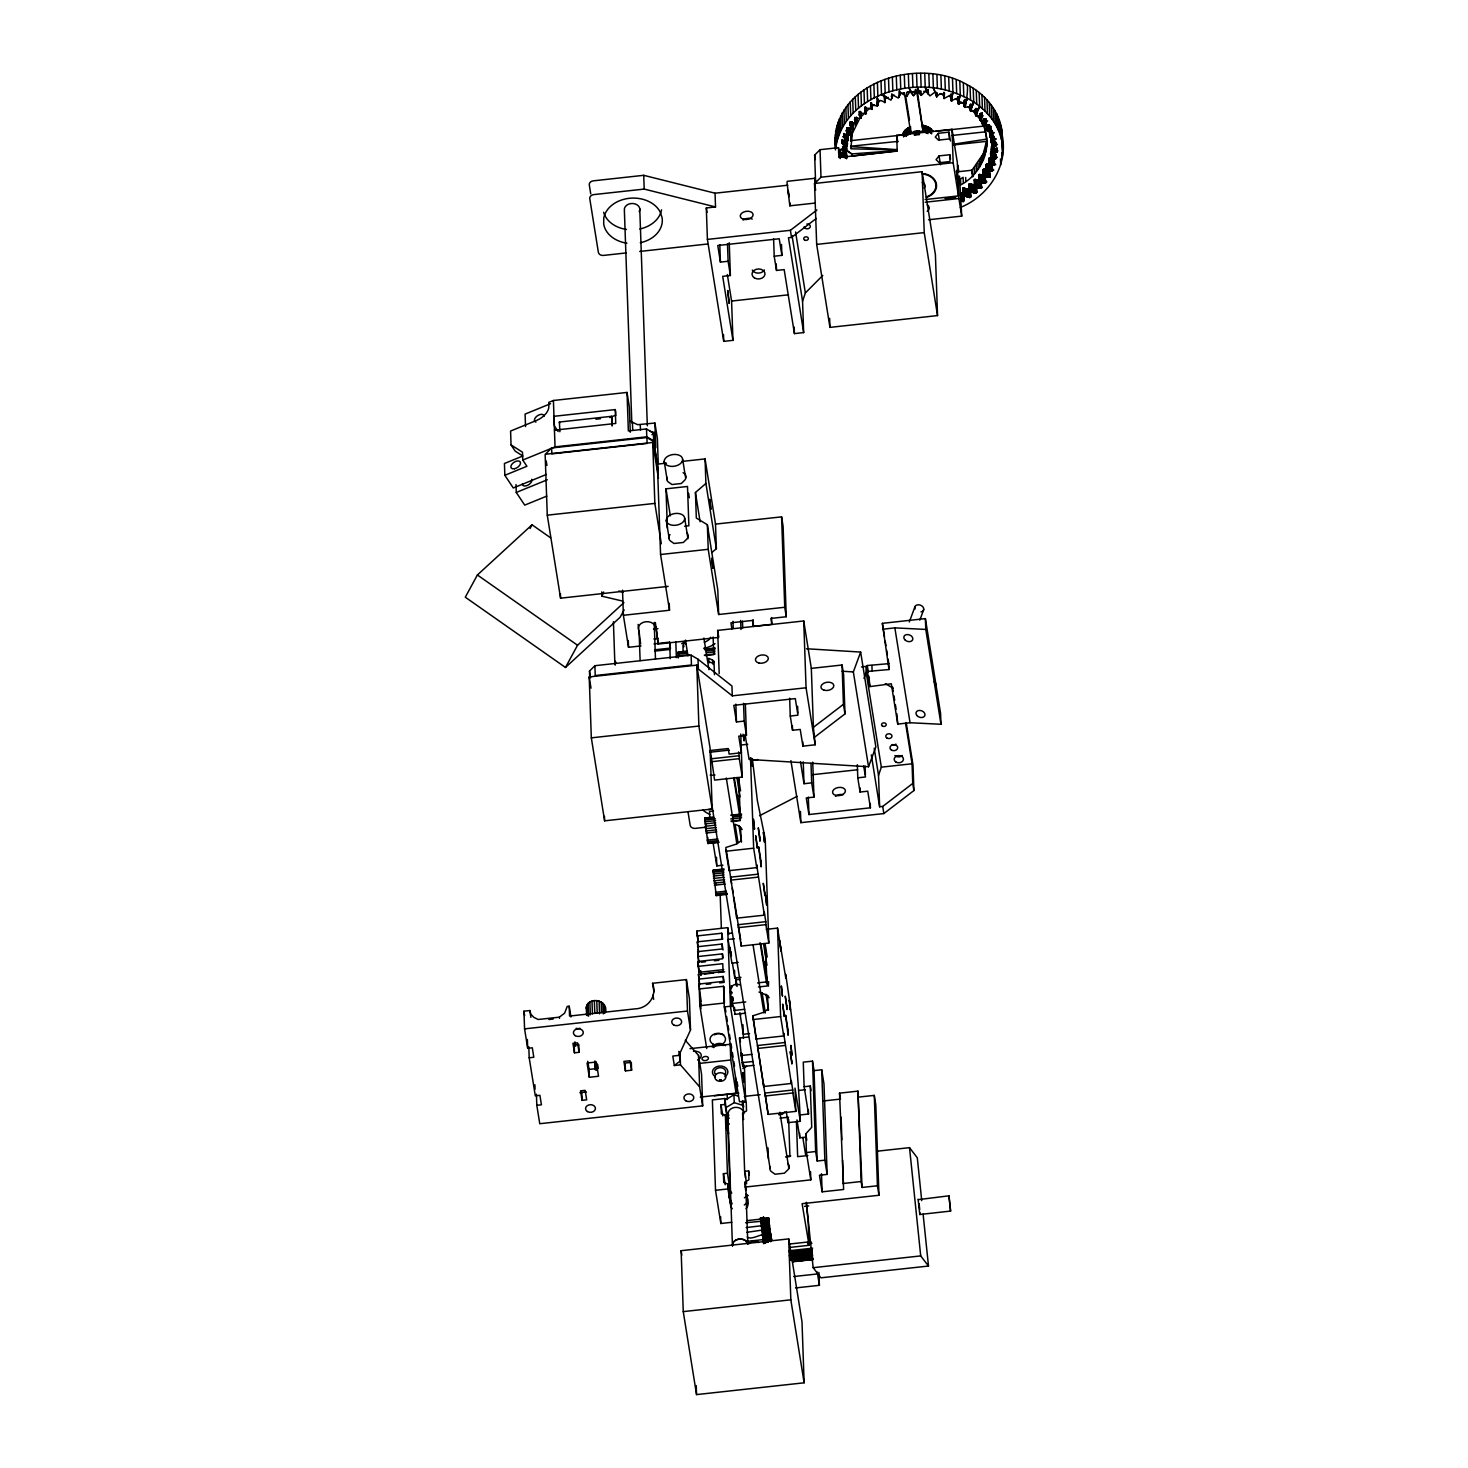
<?xml version="1.0" encoding="UTF-8"?>
<svg xmlns="http://www.w3.org/2000/svg" width="1468" height="1468" viewBox="0 0 1468 1468"><rect width="100%" height="100%" fill="white"/><g stroke="black" fill="none" stroke-linecap="round" stroke-linejoin="round"><path stroke-width="1.5" d="M770.59 1233.23L766.076 1233.707L764.278 1217.633M768.296 1239.983L767.984 1236.845M987.138 125.129L987.432 131.184L994.258 132.671L989.744 136.873L996.313 138.928L991.267 142.745L997.396 144.396L991.928 148.011L997.818 150.855L991.891 154.012L997.341 157.333L991.028 159.994L995.726 164.655L989.12 166.545L993.763 170.031L986.551 172.251L990.184 176.949L983.248 177.72L986.808 181.885L986.202 182.693L979.193 182.894L982.165 187.353L981.45 188.088L974.458 187.72L976.807 192.4L975.981 193.079L969.742 191.647L970.788 196.987L963.907 195.666L963.191 201.611L960.953 200.767L960.806 196.84M766.076 1233.707L767.397 1241.029L767.36 1239.359M845.972 157.792C833.402 155.48 851.44 153.718 845.898 146.011L846.449 157.92L846.21 150.048L844.852 149.718M586.264 1008.644C586.466 996.056 608.541 999.121 605.55 1011.966M747.818 1244.185C746.093 1236.551 732 1237.781 732.44 1245.873C731.963 1237.726 746.129 1236.533 747.818 1244.185L746.056 1193.888M766.773 1237.12L771.342 1237.524M984.496 124.578L987.615 120.89L980.496 120.559L980.184 114.522M765.195 1226.771L769.526 1226M980.422 119.532L983.01 115.66L975.981 115.752L977.064 109.825L970.807 111.348L971.981 105.99L965.045 107.403L965.467 102.173L958.035 103.586L958.457 98.741L957.411 98.117L951.246 100.76L951.044 94.87M766.112 1233.248L770.535 1232.992L765.984 1233.212M964.66 101.402L964.348 106.98L964.164 101.072C963.944 119.789 969.467 85.529 966.751 84.52C918.491 56.133 830.282 82.336 835.622 147.149M959.815 81.217L960.292 94.98L958.035 103.586L958.384 97.971M859.532 118.835L852.339 133.368L850.871 148.8L896.728 149.919M963.338 183.206L963.136 177.316L960.549 178.986L960.751 184.876C985.45 172.086 996.405 136.561 976.385 114.944M1002.02 141.625C1004.589 117.293 987.689 95.053 966.751 84.52M960.329 207.483C988.515 196.162 1008.516 166.067 1002.204 135.276M951.631 95.09L951.246 100.76L952.971 92.227L952.475 78.465M944.53 92.796L944.107 98.521L949.888 95.365L950.989 95.732L951.264 100.613L952.971 92.227C908.545 76.648 843.384 96.429 835.696 148.25L835.219 134.487M943.887 92.337C945.025 105.164 944.089 87.419 936.694 96.87L936.988 93.016M764.589 1221.046L768.865 1220.752M762.589 1217.853L765.709 1242.79L766.553 1241.304M678.308 657.976L678.234 651.994L678.987 655.297M718.714 842.283L707.87 843.476L704.824 817.951L705.282 819.621M707.87 843.476L707.796 837.476M727.211 894.342L716.219 895.627L713.191 870.12L713.925 873.423M731.339 954.916L731.358 955.613M731.706 992.038L731.706 992.735M732.936 1000.809L732.587 1000.35M734.807 1013.434C735.596 1009.489 721.962 980.385 740 984.826M972.036 170.215L972.697 176.637L972.036 170.215L956.219 171.94M918.106 1199.246L919.794 1214.513L950.658 1211.063L948.952 1195.814L918.381 1199.631M936.657 96.723L936.547 92.851L936.694 96.87L935.061 91.989L929.96 95.897L925.574 91.071L921.335 95.42L917.206 90.998L913.573 95.659L910.032 91.493L906.747 96.411L900.618 92.924L898.324 98.044L892.581 94.888L891.003 100.173L881.479 94.613L881.002 80.85M850.669 135.148L851 132.579L851.201 138.469M972.477 173.628L972.348 169.701L983.321 153.663L986.569 140.965L986.771 146.855M808.042 1243.745L808.226 1242.423M745.726 1241.543L763.433 1239.579L766.002 1237.744L766.535 1241.616M702.677 1105.863L699.63 1086.889L680.473 1064.869L674.326 1065.529L672.803 1056.061L678.95 1055.382L690.51 1029.986L689.409 998.552L686.382 979.578L652.563 983.285C657.352 996.166 648.104 1008.534 634.947 1008.883L569.547 1016.058L569.217 1006.222L567.235 1006.442L564.63 1013.159L559.326 1017.177L538.15 1019.489L533.765 1017.306L530.884 1014.223L529.801 1010.553L523.948 1011.195L524.571 1028.866L527.691 1048.299L532.297 1047.785L533.82 1057.272L529.196 1057.786L535.306 1095.825L539.912 1095.312L541.435 1104.798L536.811 1105.312L539.765 1123.717L702.677 1105.863L701.576 1074.411L698.529 1055.437L685.262 1040.206M958.182 102.778L957.998 96.76M765.36 1228.404L769.801 1227.945M899.517 96.191L899.627 91.346M747.285 1236.974C751.873 1241.524 767.489 1228.826 765.984 1238.001M958.109 103.2L960.292 94.98L952.971 92.227M964.788 105.623L967.229 98.264L960.292 94.98M767.782 1239.873L767.874 1242.368L767.415 1239.396M546.39 474.439L513.305 487.982L504.845 475.302L504.441 463.503L522.828 455.998L515.195 451.135L511.048 444.914L510.589 431.041L536.774 420.343A13.946 7.982 -33.7 0 0 548.867 406.434L548.738 402.397L553.418 400.489L627.019 392.433L628.359 430.931L646.507 428.95L653.407 433.023L655.774 447.722L654.911 423.059L637.626 424.674L629.882 421.059M967.229 98.264L964.861 105.329L967.229 98.264C986.257 108.045 1002.094 126.927 1002.699 149.039M773.599 238.752L774.205 256.203L776.499 270.442L784.169 269.598L794.427 333.603L803.657 332.594L802.556 301.16L805.363 292.958L822.777 275.433M864.028 678.455L866.138 672.307L865.936 666.417L861.441 666.912M905.664 723.779L912.068 763.782L912.747 783.435L882.708 806.446L879.626 806.794L878.525 775.343L881.332 767.158L866.138 672.307M964.458 106.705L964.513 100.007M843.201 136.726L848.064 139.992L847.843 134.083L847.898 140.671L843.201 136.726L847.788 135.074M745.102 734.587L749.084 759.433L868.542 766.755L853.348 671.922L860.652 652.067L806.538 648.746M909.316 622.028L914.784 607.146M919.83 620.138L923.739 609.514M868.542 766.755L875.846 746.9L860.652 652.067M973.211 88.319L973.706 102.081L970.862 109.403M971.376 108.045L973.706 102.081L971.577 107.403M971.486 107.733L973.706 102.081M991.634 157.645L988.845 158.691L989.083 171.481M852.688 123.184L852.816 129.239L845.862 130.542L849.972 134.873L850.045 128.322L850.229 134.212L849.807 128.799L849.972 134.873L847.99 135.056M622.762 601.109L601.898 596.191L603.623 592.026M979.156 92.612L979.651 106.375L975.981 115.752L976.459 109.329M977.871 110.504L979.651 106.375M980.202 113.623L980.496 120.559L982.11 113.036M980.496 120.559L982.239 116.963M789.545 1247.451L809.07 1245.304L808.207 1221.229A34.7 2.11 83.7 0 1 806.354 1203.448M976.679 113.109L976.697 108.889M550.592 537.802L532.04 524.792L477.394 574.979L465.301 597.201L565.474 667.463L620.12 617.276L624.157 609.862M530.04 528.498L532.04 524.792M565.474 667.463L577.548 645.241L623.918 602.651M908.472 92.3L920.473 91.273M976.293 113.825L975.78 108.467M990.001 163.498L986.276 164.379L986.643 177.151L985.964 169.297L982.973 169.848L983.468 182.656M917.151 89.86L923.023 131.129L910.729 132.487L910.527 126.597L905.187 130.138L902.123 135.038L850.523 140.689M975.541 108.834L975.596 114.981M938.254 133.313L935.299 137.056L938.492 140.121L949.245 138.946L949.007 132.138L938.254 133.313L939.318 139.955M939.043 155.902L936.089 159.645L939.281 162.709L950.035 161.535L949.796 154.727L939.043 155.902L940.456 164.765M861.257 116.596L869.46 108.338M746.074 1208.641A8.68 6.698 -2 0 0 747.854 1203.668L745.193 1187.062L810.813 1179.868L806.427 1152.545L805.785 1133.865L811.731 1127.296L810.281 1086.045L804.134 1086.705L808.519 1114.029L800.317 1114.928M990.937 127.092C990.515 122.67 978.367 130.358 983.744 119.202M984.294 174.82L978.917 175.022L979.376 187.904M991.212 126.798L987.102 130.542L987.046 124.541M749.542 1243.58L751.873 1241.084L755.635 1240.68L758.644 1242.57M984.826 124.248L984.808 120.192M838.485 147.662L838.815 157.498L897.223 151.094L896.673 135.368L951.998 129.312L953.172 162.709L820.997 177.206L815.602 182.619L814.648 155.094L820.043 149.681L838.485 147.662L840.228 158.581M546.224 453.392L551.619 447.979L646.893 437.537L653.811 441.611L658.343 474.476M983.945 125.11L984.936 124.119M589.714 677.023L589.494 671.115L594.889 665.701L691.116 655.15L698.016 659.224L731.963 686.033L732.293 695.85L806.06 687.776L803.73 620.964L717.668 630.396L719.192 673.629M784.756 1111.9L782.352 1114.23L778.609 1114.652M855.55 123.807C855.018 118.633 851.587 118.137 861.257 118.266C856.083 112.742 861.936 112.999 866.322 113.642L866.047 107.623M989.028 128.964L989.157 124.78M988.515 129.423L988.625 125.257M974.605 192.84L974.183 179.848L979.78 180.105M711.87 552.537L716.366 548.665L715.503 524.113L781.582 516.864L784.738 607.257L718.659 614.505L717.797 589.934L707.356 524.737L696.327 518.057L695.428 492.514L705.906 483.467L705.062 458.915L682.363 461.392M988.771 129.184L988.881 125.037M987.615 130.157L987.725 126.028M987.377 130.358L987.358 126.321M727.339 274.553L731.578 301.05L732.954 340.356L723.742 341.365L707.411 239.412L790.39 230.311L816.905 209.997M803.657 332.594L788.463 237.761L791.527 237.431L816.281 218.475M813.4 727.321L843.439 704.31L842.063 665.004L811.327 668.38L813.4 727.321L815.199 744.79L802.904 746.148L800.225 729.431L792.555 730.275L790.261 716.035L789.656 698.217M814.923 736.936L844.981 713.907L843.605 674.601L842.063 665.004M790.903 760.607L800.849 822.667L883.846 813.566L913.903 790.555L913.004 764.993L906.196 722.531M674.326 1065.529L680.326 1060.924L678.803 1051.455M991.487 134.909L991.285 129M871.827 106.467L874.304 104.705M975.468 185.188L970.623 184.142L971.064 192.051L970.972 184.234L968.825 184.271L969.43 197.483M815.951 182.674L814.96 178.27L787.288 181.316L787.031 182.381L789.839 205.832L815.364 203.043M814.96 178.27L815.346 189.39M789.839 205.832L790.078 203.061M716.219 895.627L716.421 893.553M731.247 956.237L731.009 955.154M748.35 1036.995L739.413 1038.06L742.404 1064.594L742.936 1066.52L753.91 1065.328M742.936 1066.52L743.047 1062.025M812.281 1250.02L791.601 1252.039M919.794 1214.513L919.959 1212.77M948.952 1195.814L950.53 1211.137M846.339 157.315L847.476 156.654L846.449 155.847M746.643 1183.795L744.643 1171.336L742.606 1113.331L746.533 1110.927L746.239 1102.083L742.239 1102.523L743.909 1112.909M745.193 1187.062L745.01 1182.144L748.937 1179.74L748.643 1170.895L744.643 1171.336M742.881 1068.52L746.588 1066.3M724.697 1100.339L733.963 1094.798L738.239 1096.137M726.825 1107.092L734.239 1102.651L742.79 1105.349M744.386 1197.796L748.295 1195.466M876.891 103.017L879.571 101.439M746.68 1232.349L764.938 1229.689L765.415 1234.037M993.597 140.726L993.616 136.689M877.424 106.136L877.148 98.264M969.596 189.739L962.916 188.234L963.191 201.611M746.129 1227.578L764.424 1225.395L765.103 1234.405M963.907 193.207L960.861 192.987M995.616 146.36L995.671 142.323M759.562 815.713L797.124 796.335M959.21 103.714L959.155 97.75L959.503 103.567M651.902 434.693L655.26 433.042M994.552 146.892L994.35 141.001M846.522 140.029L846.632 146.617L840.503 149.516L844.724 151.424L846.265 150.745L846.577 158.599L846.265 150.745M884.8 102.54L884.598 96.613L884.8 102.54C873.313 94.631 879.204 113.495 877.919 99.714M885.222 98.595L888.177 97.347M550.555 403.7L525.085 414.104L525.544 426.546M609.77 417.554L616.138 414.949M504.845 475.302L526.92 466.273L522.773 460.053L555.032 446.878L646.782 436.803L653.682 440.877L658.398 470.219M546.793 496.111L524.737 505.12L516.277 492.459L547.307 479.761M885.938 97.09L884.69 101.017M994.46 153.167L994.515 149.185M993.579 153.498L993.781 149.442M891.204 96.191L894.287 95.163M993.12 145.699L991.561 146.855L991.891 159.828M993.047 151.608L990.606 152.819L991.139 165.645M993.322 159.462L992.441 135.386M992.423 159.7L991.671 135.79M867.423 671.426L869.863 686.602L891.296 683.776L897.755 724.073L910.05 722.733L940.97 724.274L940.584 713.466L925.39 618.615L882.36 623.349L889.021 669.536L867.423 671.426L867.221 665.536L888.819 663.646L888.103 659.169M785.16 1042.482L757.488 1045.528L763.69 1086.504L791.344 1083.476L783.637 1033.013L783.729 1035.949L756.075 1038.977L752.827 1015.838L763.947 1012.223L768.021 1009.03L768.204 1010.204L767.544 995.487L758.974 992.056M991.285 152.03L991.707 165.535L991.964 161.535M900.636 93.438L903.884 92.778M846.504 140.91C834.576 140.598 851.624 152.011 846.486 140.029L846.632 146.617C844.65 140.708 850.467 140.781 843.861 137.24M990.588 165.719L990.68 157.81M953.227 144.231L986.771 139.111L985.303 131.459M990.148 157.883L990.405 165.756M910.472 91.787L907.151 92.227L916.656 91.346L923.023 131.129M789.619 1257.122L812.336 1254.167L812.098 1249.782L789.399 1252.222M789.766 1258.37L812.483 1255.47L812.336 1254.167L789.527 1256.223M789.912 1259.544L812.63 1256.681L789.857 1259.159M792.353 1260.278L812.795 1257.782L790.023 1260.223M791.968 1253.048L798.775 1252.241L789.637 1253.03M805.602 1251.433L810.153 1250.883L803.308 1251.58M792.5 1261.067L812.942 1258.645L792.445 1260.865M844.797 149.057L851.697 153.92L852.247 156.067L896.911 150.874M789.545 1252.644L812.171 1249.727M792.812 1260.773L797.363 1260.241M804.189 1259.471L811.015 1258.682M925.225 202.235L958.898 198.51L958.127 176.233M791.582 1253.121L812.079 1250.846L791.582 1252.883M791.637 1254.057L812.116 1251.782L791.619 1253.745M789.454 1255.434L812.208 1252.92L789.417 1255.03M792.72 1261.783L813.272 1259.489L792.592 1261.471M935.85 131.349L985.193 125.936M850.706 146.213L897.829 141.423M951.741 135.515L985.395 131.826L985.156 127.532M787.747 185.225L715.044 193.207L643.718 175.316L593.329 180.839A4.643 3.597 -2 0 0 589.292 184.895L590.723 193.849M953.264 145.002L986.918 141.313M715.044 193.207L715.522 206.951L644.195 189.078L593.806 194.602A4.643 3.597 -2 0 0 589.769 198.657L598.375 252.368A4.643 3.597 -2 0 0 603.55 255.414L626.139 252.936M814.538 183.482L922.106 171.683L935.41 254.68L937.538 315.583L829.952 327.382L816.667 244.404L814.538 183.482L815.602 190.216M707.411 239.412L706.31 207.961L715.522 206.951M925.115 199.556L958.476 195.905L957.32 162.489L951.998 129.312M945.007 198.51L955.778 197.336M639.699 251.45L707.484 244.018M928.528 219.76L961.724 216.108L959.503 176.105M816.667 244.404L924.234 232.605L922.106 171.683M774.205 256.203L781.894 255.377L779.233 238.77L717.76 245.505L720.421 262.111L728.11 261.267L727.504 243.798M729.247 242.734L730.385 275.489L722.696 276.333L732.954 340.356M731.578 301.05L788.5 294.811M615.844 413.169L615.275 409.59L553.968 416.306L554.409 425.922L558.152 431.519M559.895 431.739L559.4 422.032L611.661 416.306L612.138 426.014M595.935 419.224L600.485 418.729M554.445 430.161L615.753 423.445L615.275 409.59M658.471 478.366L652.728 442.474L545.142 454.273L547.27 515.176L560.574 598.173L668.16 586.374M666.49 463.136L657.407 464.127L660.563 554.519L669.5 610.248L623.386 615.294L628.524 647.296L640.966 645.938M667.371 528.131L665.995 488.826L687.501 486.477L688.877 525.783L684.583 526.241M547.27 515.176L654.856 503.396L652.728 442.474M660.563 554.519L708.218 549.307L707.356 524.737M653.499 629.111L657.958 628.634M781.582 516.864L783.105 526.351L786.261 616.744L770.902 618.432L771.838 624.359L753.396 626.377L752.46 620.45L730.936 622.799L731.926 629.038M653.847 638.947L658.306 638.452M654.012 643.865L669.665 642.14L670.289 646.085M655.352 622.524L658.178 644.048L718.494 637.442M681.684 643.645L685.483 643.223M654.967 649.792L670.601 648.067M654.563 651.131L670.215 649.425M882.562 629.24L894.856 627.882L925.776 629.423L940.97 724.274M678.088 652.086L686.914 651.04M706.31 648.984L715.118 647.957M678.033 652.801L687.116 651.572M704.475 649.682L714.916 648.746M678.051 654.086L686.73 653.132M706.255 650.985L714.934 650.03M678.143 655.847L688.987 654.655M706.347 652.746L715.026 651.81M704.328 655.132L715.191 653.939M704.97 655.609L713.76 654.636L713.136 637.039M589.2 676.931L696.786 665.132L710.072 748.111L712.2 809.033L604.614 820.832L591.329 737.854L589.2 676.931L590.998 688.143M591.329 737.854L698.896 726.054L696.786 665.132M790.261 716.035L797.95 715.191L795.289 698.603L733.816 705.337L736.477 721.944L744.166 721.1L743.542 703.282M745.359 704.145L746.441 735.321L738.753 736.165L741.413 752.754L729.119 754.112L728.238 748.533L710.237 750.515M741.065 745.028L747.781 744.294M710.127 752.203L729.266 750.111M740.753 734.055L742.257 777.067L714.586 780.095L711.54 758.754L739.211 755.708L738.587 751.928M711.65 761.69L739.303 758.662L739.211 755.708M753.396 760.112L757.91 759.617M812.116 774.737L857.661 769.746M881.332 767.158L912.068 763.782M800.464 761.635L804.005 783.71L811.676 782.866L810.997 763.232M812.74 762.167L813.969 797.106L806.281 797.95L808.941 814.538L870.414 807.804L867.753 791.197L860.064 792.041L857.789 777.82L865.478 776.976L863.698 765.947M708.292 809.602L712.072 809.198M713.485 810.997L709.539 811.419L709.796 819.089M704.695 818.043L713.503 817.015M730.715 815.199L741.579 814.006M705.025 818.502L713.705 817.548M733.229 815.401L739.744 814.685M704.622 818.759L713.301 817.804M732.826 815.676L741.505 814.722M704.64 820.043L715.485 818.85M732.844 816.96L741.524 816.006M704.732 821.805L715.577 820.63M730.77 818.961L741.615 817.768M704.897 823.952L715.742 822.759M730.936 821.089L739.615 820.135M731.559 821.566L740.349 820.612L738.881 778.811M705.117 826.301L715.962 825.108M706.31 827.163L695.355 828.374A4.643 3.597 -2 0 1 690.18 825.31L688.015 811.896M705.392 828.704L716.237 827.512M705.686 831.016L716.531 829.824M705.98 833.053L716.824 831.861M707.117 840.173L717.98 838.98M707.411 841.806L718.256 840.614M708.071 842.669L714.586 841.953M707.668 842.926L718.513 841.751M707.998 843.384L718.861 842.192M758.185 874.157L730.514 877.185L736.716 918.179L764.369 915.151L756.662 864.67L756.754 867.625L729.101 870.652L725.981 851.238L753.653 848.192L750.497 757.635M712.989 842.192L716.788 865.9L722.935 865.221M713.044 870.212L724.036 868.928M713.393 870.652L717.724 870.175M712.989 870.928L723.834 869.735M712.989 872.212L723.852 871.019M713.081 873.974L723.944 872.781M713.246 876.102L724.091 874.91M713.466 878.451L724.33 877.277M713.742 880.873L724.586 879.681M730.624 880.139L758.277 877.112M714.035 883.167L724.88 881.974M714.347 885.222L725.192 884.03M715.485 892.324L726.33 891.131M715.76 893.975L726.623 892.783M716.017 895.095L727.284 893.645M764.369 915.151L764.278 912.197L765.801 921.684L738.129 924.712L741.175 946.071L768.847 943.043L765.213 838.889L757.341 800.482L752.387 758.809M696.951 931.024L698.071 941.85L696.951 931.024L727.688 927.648L728.77 934.419M738.239 927.666L765.892 924.638L765.801 921.684M697.116 935.923L721.706 933.226L722.66 939.153L697.337 941.832L698.456 952.659L698.328 949.392M727.889 933.538L732.404 933.042M766.259 929.336L777.526 928.106L785.82 978.294L785.692 974.367C793.215 1023.104 798.152 1072.099 800.317 1121.313L788.022 1122.653L786.261 1111.606M734.404 938.749L728.091 939.447L731.908 963.155L738.202 962.457M697.502 946.732L722.091 944.034L723.045 949.961M697.667 951.649L698.786 962.494L697.667 951.649L722.256 948.952L722.091 944.034M697.851 956.567L722.439 953.87L723.063 957.815M723.724 969.614L699.135 972.311L698.181 966.384L698.016 961.467L722.605 958.788L722.439 953.87M701.025 962.237L705.502 961.76M714.439 960.769L718.916 960.292M698.181 966.384L722.77 963.687L723.045 971.559L698.456 974.257L699.575 985.083M704.567 974.018L713.521 973.045M717.98 972.55L724.697 971.816M698.64 979.156L723.229 976.459L724.164 982.386L719.705 982.881M732.422 963.228L734.789 977.982L740.936 977.321M701.117 1001.249L698.805 984.074L723.394 981.376L723.229 976.459M740.147 979.358L736.055 979.817L736.239 985.56M706.291 984.349L710.769 983.872M698.97 988.992L723.559 986.294L724.201 990.239M757.58 982.899L768.553 981.688L768.443 986.184M758.424 986.955L767.214 986.001L765.122 944.144L767.195 957.081M548.922 1019.526L553.161 1019.049M706.714 1048.501L699.851 1005.708L724.44 1003.011L723.889 987.285M732.569 1003.396L745.744 1001.947M524.571 1028.866L687.483 1011.012L686.382 979.578M744.368 1065.162L745.634 1101.092L739.487 1101.771L724.293 1006.92L730.44 1006.259L727.688 927.648M733.706 1010.516L744.68 1009.305M734.569 1014.37L745.561 1013.159M752.956 1019.563L780.627 1016.535L777.526 928.106M749.597 1033.582L743.303 1034.279L739.835 1012.718M574.465 1052.813L579.071 1052.317L578.796 1044.445L574.19 1044.959L574.465 1052.813L572.942 1043.326L577.548 1042.83L579.071 1052.317M689.96 1048.666L730.202 1044.262L730.752 1059.988L736.055 1093.183L700.291 1097.091M757.598 1048.464L785.252 1045.436M589.329 1077.273L587.053 1063.034L596.265 1062.025L598.54 1076.246L589.329 1077.273L589.053 1069.401L598.265 1068.392L597.623 1064.337M740.918 1055.565L751.91 1054.354M625.441 1070.888L631.589 1070.227L631.313 1062.355L625.166 1063.034L625.441 1070.888L623.918 1061.401L630.066 1060.74L631.589 1070.227M699.447 1063.419L730.752 1059.988M742.056 1062.667L753.047 1061.474M814.024 1070.612L821.695 1069.768L824.851 1160.179L817.181 1161.005L814.024 1070.612L812.501 1061.144L803.271 1062.153L804.134 1086.705M579.823 1092.706L586.411 1091.972M582.08 1100.339L586.686 1099.844L585.163 1090.357L580.557 1090.852L582.08 1100.339L581.805 1092.486M714.292 1095.807L738.881 1093.11M791.344 1083.476L791.252 1080.521L792.757 1090.008L765.103 1093.054L768.149 1114.395L795.821 1111.368L795.014 1088.118L800.317 1121.313M727.614 1119.075L724.825 1098.541L712.365 1099.917L715.522 1190.309L720.843 1223.505L731.816 1222.293M744.294 1096.412L760.13 1094.669M798.61 1090.467L805.4 1089.715M765.213 1095.99L792.867 1092.963L792.757 1090.008M731.78 1193.044A8.68 6.698 -2 0 1 730.091 1189.851L728.055 1131.828L725.394 1115.221L721.339 1113.68L721.027 1104.853L725.027 1104.413L724.825 1098.541M821.695 1069.768L823.988 1084.008L827.145 1174.4L819.456 1175.244L822.117 1191.832L843.623 1189.484L839.512 1093.165L857.954 1091.128L862.065 1187.447L877.442 1185.777L874.286 1095.385L858.908 1097.055M823.254 1100.963L840.467 1099.092L839.512 1093.165M779.967 1118.157L788.573 1117.203M796.941 1119.882L799.821 1137.847L805.95 1137.168M806.427 1152.545L815.658 1151.536L812.501 1061.144M786.426 1156.362L790.738 1155.885M785.637 1156.986L789.931 1156.509L788.646 1119.387M878.139 1151.095L909.518 1147.646L917.298 1157.793L921.721 1200.64M730.587 1203.925L727.798 1184.034L723.742 1182.511L723.43 1173.666L727.431 1173.226L725.394 1115.221M715.522 1190.309L727.981 1188.933L727.798 1184.034M842.669 1183.557L861.129 1181.52L857.954 1091.128M874.286 1095.385L875.809 1104.853L878.965 1195.264L802.115 1203.687L809.07 1245.304M804.574 1206.384L808.74 1205.925M764.369 1218.275L768.718 1217.798M747.194 1220.605L768.773 1218.22M764.479 1219.137L768.828 1218.66M764.516 1219.578L768.865 1219.101M764.553 1220L768.902 1219.523M764.589 1220.385L768.92 1219.908M745.597 1222.734L763.947 1221.046L763.452 1216.642M764.608 1220.697L768.938 1220.22M764.553 1221.119L768.938 1220.458M764.553 1221.504L768.902 1221.027M764.589 1221.871L768.938 1221.394M764.626 1222.22L768.975 1221.761M764.663 1222.55L769.048 1222.22M764.755 1222.844L769.14 1222.495L764.828 1223.119M764.883 1223.431L769.232 1222.954M764.938 1223.798L769.287 1223.339M764.993 1224.22L769.342 1223.743M765.048 1224.661L769.397 1224.184M765.103 1225.101L769.434 1224.624M765.14 1225.541L769.471 1225.064M765.177 1225.927L769.507 1225.45M769.526 1225.798L765.177 1226.863L769.526 1226.312M765.177 1227.064L769.526 1226.587M765.213 1227.395L769.544 1226.918M765.507 1228.606L769.838 1228.147M765.544 1228.899L769.893 1228.422M765.599 1229.23L769.948 1228.753M765.654 1229.633L770.003 1229.156M765.709 1230.056L770.058 1229.578M765.764 1230.496L770.113 1230.019M765.801 1230.936L770.149 1230.459M765.837 1231.358L770.186 1230.881M765.856 1231.634L770.205 1231.157M770.223 1231.413L765.892 1232.294L770.223 1231.817M765.911 1232.551L770.241 1232.092M765.947 1232.9L770.278 1232.423M766.296 1234.019L770.645 1233.542M766.351 1234.386L770.7 1233.909M766.406 1234.79L770.755 1234.313M766.461 1235.23L770.81 1234.753M766.516 1235.671L770.847 1235.194M766.535 1236.001L770.884 1235.524M766.571 1236.313L770.902 1235.836M766.59 1236.606L770.92 1236.129M766.608 1236.863L770.939 1236.386M766.626 1237.194L771.195 1236.698M766.663 1237.506L771.25 1236.9M766.718 1237.744L771.287 1237.175M767.067 1238.386L771.397 1237.909M767.122 1238.809L771.452 1238.331M767.158 1239.157L771.489 1238.68M771.526 1239.029L767.195 1239.506L771.581 1239.671M752.772 1241.451L756.534 1241.047M767.214 1239.836L771.562 1239.359M767.287 1240.478L771.617 1240.001M767.324 1240.754L771.673 1240.276M767.36 1240.9L771.709 1240.423M681.134 1250.699L788.72 1238.9L802.005 1321.897L804.134 1382.801L696.548 1394.6L683.262 1311.621L681.134 1250.699L681.849 1255.177M788.72 1244.112L808.244 1241.965M807.272 1242.717L811.419 1242.258M807.712 1243.855L811.877 1243.396M788.83 1250.773L812.703 1248.167M789.564 1256.663L812.336 1254.167M789.711 1257.929L812.483 1255.47M813.144 1267.691L920.711 1255.911L928.492 1266.04L820.906 1277.821L813.144 1267.691L806.372 1202.292M793.693 1276.554L817.566 1273.93L819.383 1285.326L795.509 1287.931M683.262 1311.621L790.83 1299.822L788.72 1238.9M807.895 1155.555L797.656 1156.656L796.445 1121.901M804.189 1259.342L808.74 1258.883M989.487 177.004L989.579 173.059M845.66 145.919L846.137 157.847L846.21 150.048L851.697 153.92L896.838 150.598M988.515 171.517L988.423 163.645M988.056 163.682L988.148 171.554M987.193 169.26L985.964 169.297M852.284 129.239L852.064 121.899M984.624 169.297L985.267 177.151M987.285 165.168C984.037 160.929 989.102 183.94 986.808 163.737L987.175 172.729M983.688 182.656L983.578 169.26L984.129 182.674M984.367 177.133L984.092 169.279L984.349 182.674M855.679 118.247L856.174 122.505L855.936 118.468M923.812 91.346L927.152 91.548M842.081 671.225L853.348 671.922M850.724 146.598L897.003 149.644M855.899 123.826C843.476 120.376 855.771 135.313 852.743 122.523M981.853 182.546L981.578 174.692L981.652 182.527M980.294 174.564L980.973 188.051M979.853 176.215L978.917 175.022L979.688 182.307L979.596 174.49L980.037 183.94M991.267 142.745L990.845 129.312M977.725 187.684L977.449 179.83L977.523 187.665M922.821 125.239L929.097 127.532L933.593 131.588M975.89 187.372L975.614 179.5M976.128 179.61L976.587 187.5M871.607 103.182L871.955 109.439C859.147 103.989 867.863 119.605 865.661 108.118M972.458 184.601L972.935 192.51M974.789 179.335L975.523 193.005L975.101 179.408M618.744 591.035L623.203 592.099M844.944 157.535L844.357 145.46M940.181 93.64L943.337 94.466M968.55 197.262L968.274 189.409M650.085 431.353L655.242 432.73M845.476 157.663L845.348 145.809M970.568 191.904L970.293 184.05M967.852 189.28L968.348 197.207M969.926 191.702L969.651 183.849L969.742 191.647L968.825 184.271L969.577 186.014M993.157 141.534C995.139 149.424 988.845 145.057 991.891 154.012L991.634 146.158L992.074 153.975M966.274 188.803L966.935 196.785M843.311 157.039L843.164 153.112M845.862 151.828L844.907 151.479M993.799 149.259L994.111 153.314M965.559 188.546L966.017 196.473M964.88 188.308L965.32 196.235M949.447 96.466L952.383 97.64M964.201 195.794L963.925 187.941M843.348 150.855L843.201 146.928M714.164 662.362L712.439 659.958L708.494 658.306L709.227 662.82M742.166 829.457L739.028 825.915L735.083 824.282L737.982 842.338M845.66 145.46L845.458 139.552M993.579 155.406L993.708 159.37M846.119 145.662L845.77 139.699M955.264 98.925L958.035 100.338M845.201 145.222L844.834 139.258M844.706 144.983L844.577 141.056M991.799 153.406L990.606 152.819L991.028 159.994L990.79 152.14L991.23 159.957M992.68 161.608L992.295 165.444M881.479 94.613L886.911 97.585M989.524 159.113L989.359 165.884L989.285 158.012L989.671 171.426M885.314 683.611L893.003 688.143M960.733 101.824L965.797 105.127M511.048 444.914L522.498 452.199L522.773 460.053M989.267 158.929L990.221 159.572M477.394 574.979L577.548 645.241M846.43 131.111L850.1 134.12L849.899 128.23M986.423 164.489L986.845 177.151M732.293 695.85L698.364 669.041L698.016 659.224M769.14 997.781L767.544 995.487M968.164 106.925L974.513 112.834M852.963 128.413L852.413 122.211M843.366 136.854L847.715 140.708L843.696 137.111M847.018 131.643L846.871 127.716M983.101 169.958L984.386 171.316M851.201 126.725L850.926 122.67M851.44 126.982L851.293 123.055M849.972 134.873L847.293 131.9L847.164 127.973M850.211 125.642L850.064 121.716M855.569 121.771L855.33 117.715M728.844 1196.383L732.147 1203.833M974.183 179.848L975.468 182.087M860.652 111.788L861.257 118.266L860.652 112.797M860.762 117.568L860.395 111.421M974.66 180.582L975.064 192.932M908.362 74.042L908.839 87.805L913.573 95.659M908.839 87.805L913.408 95.438M927.611 92.594L925.225 87.254L924.748 73.492M916.546 73.455L917.023 87.218L921.152 95.053L920.95 90.998M917.023 87.218L920.564 94.025M927.446 92.282L925.225 87.254L928.492 94.356L928.106 89.86M925.225 87.254L927.537 92.429M969.082 184.785L969.651 197.538M932.896 74.152L933.373 87.915L935.501 93.016M933.373 87.915L935.061 91.989M877.13 102.136L877.277 106.063L870.652 104.54L871.919 109.311L871.258 103.898M731.211 985.799L731.743 987.725M739.578 1037.949L740.441 1041.803M871.772 108.944L871.423 102.65M725.816 1125.791L728.623 1133.516L725.706 1125.589M728.972 1196.622L731.027 1202.329M768.113 1239.029L768.186 1242.056L767.764 1240.662M871.441 107.99L871.001 102.999M963.687 191.446L962.971 188.381L963.907 195.666L963.632 187.812M851.697 153.92L852.247 156.067M963.375 189.886L963.907 198.969M970.605 196.272L970.421 192.161M740.643 1015.214L740.349 1013.544M732.716 1001.139L732.422 999.469M615.808 662.93L615.349 661.261L615.257 665.114M730.844 954.273L731.009 955.338M741.927 1058.74L742.074 1059.823M700.97 1008.718L700.254 1000.35L700.915 1004.185M958.788 171.701L957.742 165.113L957.962 171.793M949.007 132.138L950.42 140.983M953.172 162.709L958.476 195.905M958.898 198.51L961.724 216.108M949.796 154.727L950.512 159.15M905.572 95.64L909.463 119.954M904.361 92.686L910.729 132.487M924.234 232.605L937.538 315.583M896.673 135.368L897.737 142.011M894.856 627.882L910.05 722.733M814.648 155.094L815.364 159.553M912.747 783.435L913.903 790.555M882.36 623.349L884.507 636.782M885.222 641.259L885.956 645.736M886.672 650.214L887.388 654.691M892.526 686.822L893.241 691.3M893.975 695.795L894.691 700.273M895.407 704.75L896.122 709.227M896.838 713.705L897.755 724.073M867.221 665.536L868.267 672.032M868.964 676.363L869.863 686.602M795.583 231.999L805.363 292.958M792.059 235.669L802.556 301.16M874.194 748.258L878.525 775.343M790.39 230.311L791.527 237.431M882.708 806.446L883.846 813.566M871.313 754.864L879.626 806.794M843.439 704.31L844.981 713.907M803.73 620.964L811.327 668.38M806.06 687.776L815.199 744.79M784.738 607.257L786.261 616.744M877.442 1185.777L878.965 1195.264M728.11 261.267L730.385 275.489M811.676 782.866L813.969 797.106M706.31 207.961L707.025 212.42M861.129 1181.52L862.065 1187.447M824.851 1160.179L827.145 1174.4M705.062 458.915L715.503 524.113M815.658 1151.536L817.181 1161.005M705.906 483.467L716.366 548.665M744.166 721.1L746.441 735.321M743.01 734.202L744.074 740.918L743.946 736.991M805.785 1133.865L806.794 1140.177M802.831 1137.461L805.657 1155.059M708.218 549.307L718.659 614.505M739.303 758.662L742.257 777.067M753.653 848.192L756.754 867.625M765.892 924.638L768.847 943.043M780.627 1016.535L783.729 1035.949M792.867 1092.963L795.821 1111.368M717.668 630.396L718.733 637.02M695.428 492.514L700.108 521.746M738.496 777.985L740.569 790.903M736.899 777.49L740 796.885L736.991 794.775L734.239 777.526M763.525 943.667L766.975 965.228L763.966 963.1L760.846 943.704M737.633 795.729L740.166 811.529M764.241 961.797L767.489 982.129M688.584 493.23L689.318 497.725M682.657 459.411A9.285 5.872 -9.1 0 1 669.004 466.035A9.285 5.872 -9.1 0 1 668.637 455.814A9.285 5.872 -9.1 0 1 682.657 459.411L685.538 477.467M733.67 777.801L739.817 816.171M760.075 942.64L766.59 983.285M712.439 659.958L713.154 664.472M739.028 825.915L741.56 841.733M766.002 994.258L768.535 1010.057M762.057 992.607L765.323 1012.938M684.712 518.369A9.285 5.872 -9.1 0 1 671.059 524.975A9.285 5.872 -9.1 0 1 670.692 514.773A9.285 5.872 -9.1 0 1 684.712 518.369L687.96 538.683M703.888 638.029L708.952 669.647M726.311 778.04L736.808 843.513M753.084 945.135L763.947 1012.865M779.857 1112.23L788.903 1168.675M664.215 461.429L667.096 479.486M710.329 751.157L711.54 758.754M726.22 849.752L731.651 883.626M732.367 888.14L733.101 892.654M733.816 897.168L740.698 940.07M752.827 1015.838L768.149 1114.395M665.995 488.826L670.326 515.819M654.911 423.059L657.37 438.418L658.233 463.081M666.27 520.388L669.169 538.444M685.446 640.066L687.978 655.866M712.219 807.161L770.094 1168.436M698.896 726.054L712.2 809.033M790.83 1299.822L804.134 1382.801M683.189 642.213L683.904 646.727M735.651 977.321L737.101 986.404M654.856 503.396L661.316 543.766M766.957 1218.44L770.682 1241.763M730.44 1006.259L745.634 1101.092M742.698 1100.816L743.689 1107.055M627.019 392.433L629.387 407.205L630.267 432.271M742.606 1113.331L743.615 1119.552M725.174 1007.507L725.889 1012.021M726.605 1016.517L727.339 1021.031M728.055 1025.526L728.77 1030.041M729.504 1034.536L730.22 1039.05M730.936 1043.546L731.67 1048.06M732.385 1052.556L733.101 1057.07M733.835 1061.566L734.551 1066.08M737.083 1081.843L737.798 1086.338M748.643 1170.895L749.341 1175.336M656.012 626.671L658.178 644.048M745.01 1182.144L746.35 1190.456M747.01 1194.603L747.854 1203.668M725.027 1104.413L727.688 1121.02A8.68 6.698 -2 0 0 729.376 1124.213M697.337 941.832L697.961 945.777M700.254 971.577L700.878 975.523L700.713 970.623M698.016 961.467L699.135 972.311M721.027 1104.853L722.806 1115.955M698.456 974.257L699.52 983.45M698.805 984.074L699.429 988.019M727.431 1173.226L730.091 1189.851M638.14 624.414L640.635 643.865M727.981 1188.933L730.642 1205.558A8.68 6.698 -2 0 0 732.33 1208.751M723.43 1173.666L725.21 1184.768M687.483 1011.012L690.51 1029.986M652.563 983.285L653.957 991.909M652.985 995.065L653.664 999.378M559.4 422.032L559.583 423.224M589.494 671.115L590.576 677.886M546.224 460.989L546.94 465.484M587.75 1061.272L589.053 1069.401M569.217 1006.222L570.942 1017.012M574.924 1041.84L575.639 1046.317M559.326 1017.177L559.51 1018.352M529.801 1010.553L530.884 1017.324M523.948 1011.195L524.645 1015.507M810.281 1086.045L810.997 1090.559M765.856 1238.258L766.424 1241.928M766.002 1242.534L765.305 1234.221M765.342 1243.029L762.204 1217.834M764.938 1243.249L761.764 1217.834M764.498 1243.414L761.305 1217.834M764.021 1243.524L760.828 1217.871M763.543 1243.616L760.351 1217.908M751.689 758.259L752.387 766.259L751.249 758.552M730.862 954.475L730.532 951.961M741.762 1057.657L741.927 1058.942M732.44 999.671L732.11 997.157M765.434 1238.735L763.232 1220.936M919.078 1203.632L919.739 1209.522M741.872 1053.547L742.019 1054.776M741.872 1053.749L742.019 1054.978M741.597 1056.428L741.762 1057.859M715.375 882.58L715.668 884.874M877.736 103.622L877.442 98.228M764.553 1230.037L763.525 1220.954M741.468 1055.143L741.615 1056.63M764.369 1225.413L763.892 1220.991L764.222 1225.468M923.115 1214.164L928.492 1266.04M909.518 1147.646L920.711 1255.911M856.505 119.642L856.872 123.275L856.67 117.385L856.78 123.165L856.339 118.926M741.468 1055.345L741.248 1052.74M731.082 951.594L731.211 953.044M730.257 949.411L730.385 950.677M732.679 996.974L732.789 998.24M731.211 952.842L731.303 954.182M730.183 948.273L730.275 949.612M734.495 1007.378L734.679 1009.874M732.789 998.038L732.881 999.378M991.01 136.12L991.432 141.919M989.799 136.047L989.487 130.817M847.715 134.616L848.064 139.992L847.733 134.028M992.093 147.956L991.689 140.836M958.604 98.044L958.916 103.879L958.861 97.897M731.303 953.98L731.358 955.117M730.128 947.337L730.183 948.475M732.881 999.176L732.936 1000.314M731.706 992.533L731.761 993.671M979.853 114.045L980.018 119.991M906.637 92.429L906.784 96.282M845.953 146.543L846.174 151.92M865.074 107.439L865.716 114.155M852.816 129.239L852.596 123.349L852.633 129.239M847.752 136.744L847.898 140.671L844.504 137.717L844.21 133.68M958.567 98.062L958.788 103.953M951.062 94.833L951.264 100.613L951.099 93.769M1002.002 132.12L1002.699 152.213M1001.598 128.964L1002.497 155.388M1001.011 125.826L1001.488 139.588M1001.892 152.654L1002.094 158.544M1000.203 122.725L1000.681 136.487M999.194 119.66L999.69 133.423M1000.479 158.911L1000.699 164.82M998.001 116.651L998.497 130.395M996.625 113.678L997.102 127.441M997.249 148.048L997.378 151.975M996.845 148.231L996.974 152.158M996.644 148.323L996.772 152.25M995.047 110.779L995.543 124.523M996.24 148.488L996.387 152.415M995.855 142.231L995.983 146.158M996.185 152.507L996.038 148.58L995.781 152.672M995.983 154.709L996.13 158.636M995.304 142.524L995.267 146.543M995.451 148.819L995.598 152.745L995.267 148.892M995.781 154.782L995.708 158.764M995.359 154.911L995.506 158.838M993.304 107.935L993.781 121.679M994.515 140.91L994.717 146.8M994.882 149.039L994.827 153.039M995.157 154.966L995.084 158.966M994.111 136.396L994.258 140.322M993.781 136.597L993.909 140.524M994.001 141.167L993.854 147.204L993.653 141.313M994.331 149.241L994.295 153.241M994.552 155.168L994.68 159.095M994.148 155.278L994.295 159.205M994.46 161.003L994.386 164.985M993.267 140.91L993.065 135.019L992.955 141.093M993.487 141.387L993.524 147.369M993.964 155.333L993.909 159.315M994.038 161.113L994.166 165.04M993.432 149.571L993.396 153.553M993.818 161.168L993.744 165.132M991.359 105.164L991.836 118.908M993.396 161.26L993.524 165.187M991.946 130.524L992.093 134.45M992.276 135.46L992.955 159.572M991.799 130.652L991.781 134.689M991.964 135.625L992.772 159.608M992.974 161.352L993.12 165.278M992.57 161.425L992.698 165.352M991.139 129.111L991.616 142.8M991.726 146.91L992.056 159.773M992.313 167.132L992.46 171.059M992.093 167.168L992.221 171.095M990.57 129.514L990.625 135.496M991.873 167.205L992.001 171.132M989.249 102.466L989.726 116.229M990.276 129.698L990.35 135.698M991.12 152.066L991.34 165.609M989.817 129.037L990.276 136.928M991.194 167.297L991.34 171.224M989.285 124.67L989.432 128.597M989.469 129.019L989.927 136.891M990.57 167.389L990.698 171.316M989.964 157.92L990.276 171.352M989.799 157.938L990.074 171.389M990.056 173.004L990.184 176.949M988.239 125.606L988.258 129.643M989.817 173.04L989.946 176.967M986.973 99.861L987.45 113.623M987.982 125.826L988.001 129.845M988.992 158.764L989.469 171.444M989.34 173.077L989.249 177.022M988.606 163.645L988.881 171.499M988.881 173.114L988.79 177.059L988.661 173.132M988.423 173.132L988.57 177.059M986.074 118.78L986.202 122.706M986.808 140.341L986.936 144.268M987.689 163.7L987.964 171.554M987.982 173.169L988.129 177.096M985.835 119.055L985.854 123.128M987.762 173.169L987.909 177.096M986.239 143.534L986.441 149.442M987.157 163.737L987.248 171.591M987.542 173.187L987.469 177.133M984.533 97.347L985.01 111.109M985.377 119.587L985.395 123.642M984.918 120.082L985.046 124.009M985.744 146.103L985.964 152.011M984.294 118.688L984.386 124.688M984.074 118.908L984.276 124.798M985.101 148.653L985.303 154.544M985.377 169.297L985.835 177.151M985.193 169.297L985.468 177.151M985.34 178.766L985.487 182.693M984.294 151.167L984.496 157.076M985.12 178.766L985.248 182.693M981.927 94.925L982.404 108.687M984.441 169.279L984.9 177.151M984.881 178.766L985.028 182.693M982.202 112.871L982.349 116.816M984.422 178.747L984.789 182.693M982.257 120.156L982.386 124.083M983.321 153.663L983.523 159.553M981.817 113.495L981.762 117.715M981.523 113.917L981.468 118.137M981.23 114.339L981.175 118.541M980.863 120.504L980.679 113.036L980.697 120.523M982.184 156.103L982.404 162.012M982.771 174.765L983.046 182.619M982.569 174.765L982.844 182.619M982.165 174.729L982.642 182.601M981.964 174.729L982.239 182.583M980.918 158.507L981.119 164.416M981.193 174.655L981.45 188.088M980.642 174.6L981.193 188.069M980.11 174.545L980.734 188.032M979.486 160.874L979.688 166.765M979.596 174.49L980.055 187.977M976.257 90.41L976.734 104.173M976.936 108.43L976.991 112.504M979.119 175.261L979.817 187.941M978.679 179.995L979.174 187.886M976.147 109.898L976.055 114.229M977.908 163.168L978.11 169.077M978.477 179.977L978.752 187.831M978.055 179.903L978.33 187.776M977.853 179.885L978.128 187.739M975.229 109.311L975.431 115.201M976.881 179.738L977.339 187.629M976.183 165.425L976.404 171.316M976.495 179.683L976.954 187.555M976.587 188.289L976.807 192.4M975.963 179.573L976.404 187.464M976.385 187.776L976.587 191.868M975.266 179.445L975.541 187.298M975.596 189.115L975.981 193.079M974.33 167.591L974.532 173.499M971.229 104.118L971.265 108.375M974.128 184.95L974.385 192.803M971.064 104.595L971.137 111.238M973.688 184.858L974.183 192.767M970.054 86.355L970.531 100.118M970.77 105.329L970.807 111.348M973.486 184.821L973.761 192.675M970.421 104.063L970.44 110.357M973.064 184.729L973.541 192.638M970.109 104.723L970.183 110.852M972.275 184.564L972.55 192.418M971.889 184.473L972.165 192.326M971.706 184.417L971.981 192.271M971.155 184.289L971.596 192.18M970.513 192.51L970.788 196.987M969.963 183.94L970.238 191.813M969.375 185.445L969.632 193.299M969.742 193.666L969.871 197.611M968.696 189.519L968.972 197.373M965.118 99.659L965.21 107.329M964.623 99.585L965.045 107.403M967.651 189.225L968.128 197.134M967.449 189.17L967.724 197.024M963.338 82.795L963.815 96.558M964.201 100.943L964.421 106.834M967.045 189.042L967.32 196.895M966.091 188.73L966.55 196.657M965.687 177.5L965.816 181.445M965.907 188.675L966.183 196.528M965.375 188.491L965.65 196.345M964.549 188.179L964.99 196.106M964.237 188.069L964.66 195.978M963.981 196.584L964.182 201.061M963.081 188.766L963.632 197.593M962.696 193.666L962.971 201.538M962.054 193.446L962.549 201.373M958.292 96.741L958.42 100.668M961.852 193.372L962.127 201.226M961.448 193.225L961.925 201.153M957.98 96.888L958.035 103.586M961.063 193.06L961.522 201.006M956.2 79.786L956.677 93.53M951.833 95.163L952.053 101.072M948.695 77.309L949.172 91.071M944.823 76.299L945.3 90.062M940.896 75.437L941.373 89.181M936.914 74.721L937.391 88.484M936.419 92.264L936.639 96.594M931.519 129.276L931.666 133.845M930.951 128.799L931.116 133.386M928.84 73.749L929.317 87.511M930.363 128.358L930.51 132.927M929.739 127.936L929.905 132.505M927.886 89.42L928.161 93.64M929.097 127.532L929.244 132.102M928.418 127.147L928.583 131.735M927.721 126.798L927.959 133.68M927.005 126.487L927.244 133.349M926.271 126.193L926.51 133.056M925.519 125.918L925.757 132.781M924.748 125.679L924.987 132.56M923.959 125.477L924.198 132.34M923.152 125.294L923.39 132.175M920.656 73.4L921.133 87.162M919.243 130.78L919.372 134.707M918.399 130.799L918.546 134.707M917.573 130.835L917.702 134.762M915.647 93.328L915.518 89.383L915.408 93.75M916.729 130.909L916.876 134.836M915.904 131.019L916.05 134.946M915.078 131.166L915.225 135.074M912.435 73.675L912.931 87.419M914.27 131.331L914.417 135.239M910.215 126.725L910.454 133.588M909.499 127.055L909.738 133.937M908.802 127.422L909.041 134.304M908.141 127.826L908.38 134.689M925.39 618.615L925.776 629.423M907.481 128.248L907.719 135.111M906.875 128.689L907.022 133.258M904.306 74.574L904.783 88.319M906.27 129.147L906.508 136.029M905.719 129.643L905.958 136.506M905.187 130.138L905.352 134.726M904.692 130.67L904.839 135.258M904.215 131.221L904.38 135.79M903.793 131.771L903.958 136.359M903.407 132.359L903.554 136.928M900.269 75.235L900.746 88.998M899.737 91.034L899.866 94.961M899.187 90.869L899.26 97.328M896.287 76.061L896.783 89.823M892.361 77.052L892.838 90.796M891.865 93.842L891.957 98.228M891.792 94.447L891.92 98.374M888.507 78.171L888.984 91.933M884.709 79.437L885.186 93.2M877.387 82.391L877.864 96.154M877.607 98.191L878.084 105.476M873.864 84.08L874.341 97.824M870.451 85.896L870.928 99.64M870.909 102.687L871.056 106.614M888.819 663.646L889.021 669.536M867.148 87.823L867.643 101.586M865.716 106.999L866.12 113.275M865.386 108.155L865.79 112.632M864.872 106.98L865.147 111.201M863.973 89.878L864.469 103.641M860.945 92.062L861.422 105.806M860.982 112.265L861.184 118.156M860.046 112.724L860.431 117.055M859.716 112.174L860.101 116.522M859.367 111.568L859.771 115.954M859.294 111.421L859.422 115.348M858.046 94.337L858.523 108.1M856.56 117.275L856.78 123.165M855.293 96.741L855.771 110.485M855.018 117.312L855.367 121.514M855.11 121.972L855.238 125.899M852.688 99.218L853.165 112.981M871.919 665.499L872.12 671.39M851.825 121.679L852.339 133.368M851.532 123.294L851.917 127.459M851.55 131.973L851.679 135.9M850.229 101.806L850.724 115.568M850.559 122.284L850.816 126.34M850.321 122.009L850.578 126.065M850.724 137.111L850.871 141.056M849.513 127.955L849.77 134.873L849.697 128.964M849.275 127.771L849.605 134.891M849.44 134.891L848.999 127.569L849.073 133.368M847.954 104.485L848.431 118.229M848.412 129.019L848.688 133.056M848.137 128.799L848.412 132.836M847.715 128.45L848.137 132.615M847.44 128.211L847.586 132.138M847.311 133.79L847.66 139.772M847.036 133.625L847.385 139.607M845.843 107.237L846.32 120.982M846.742 133.46L847.091 139.442M870.249 803.436L870.414 807.804M846.596 133.368L846.797 139.258M845.935 134.873L846.21 138.891M846.063 139.845L846.449 146.653M845.476 134.561L845.605 138.487M845.311 134.469L845.458 138.396M844.852 134.138L845.146 138.175M845.146 139.405L845.513 145.387M843.916 110.063L844.394 123.807M844.54 133.918L844.816 137.955M845.017 145.699L845.641 157.718M844.687 145.589L845.293 157.627M844.247 140.891L844.54 144.91M843.88 133.423L844.027 137.35M843.916 140.708L844.21 144.726M844.008 145.332L844.394 151.296M843.751 140.616L843.88 144.543M843.843 145.259L844.045 151.149M844.027 151.424L844.43 157.37M843.238 140.322L843.549 144.359M843.494 145.112L844.045 157.278M865.092 766.057L865.386 774.792M842.155 112.944L842.65 126.707M843.054 140.231L843.201 144.158M843.476 151.259L843.678 157.149M843.036 146.855L843.164 150.782M842.357 139.827L842.485 143.754M842.669 146.69L842.797 150.635M842.779 152.984L842.926 156.911M842.008 139.607L842.32 143.644M842.192 152.782L842.522 156.764M840.595 115.899L841.072 129.661M841.586 152.562L841.935 156.562M841.384 152.47L841.531 156.415M839.219 118.908L839.696 132.671M840.283 150.103L840.485 156.012M838.026 121.972L838.503 135.717M837.017 125.055L837.512 138.818M859.918 787.674L860.064 792.041M836.228 128.175L836.705 141.937M835.622 131.331L836.099 145.075M857.33 764.718L857.789 777.82M835.017 137.662L835.439 149.901M829.64 318.354L829.952 327.382M820.043 149.681L820.997 177.206M841.109 1117.166L841.898 1139.755M842.595 1160.105L843.384 1182.694M794.206 327.052L794.427 333.603M808.317 797.069L808.941 814.538M821.474 1173.758L822.117 1191.832M802.757 741.689L802.904 746.148M803.235 761.874L804.005 783.71M818.942 1272.462L819.383 1285.326M781.508 244.459L781.894 255.377M797.638 706.291L797.876 712.971M800.464 811.437L800.849 822.667M808.354 1109.569L808.519 1114.029M810.519 1171.574L810.813 1179.868M776.26 263.891L776.499 270.442M792.39 725.816L792.555 730.275M799.656 1133.388L799.821 1137.847M771.617 617.569L771.838 624.359M787.876 1118.322L788.022 1122.653M753.176 619.588L753.396 626.377M768.039 1147.939L768.425 1158.858M763.58 1083.567L763.69 1086.504M742.459 621.148L742.698 627.937M755.965 1036.041L756.075 1038.977M740.643 620.487L740.973 629.515M723.504 334.576L723.742 341.365M740.569 827.145L741.23 841.88L741.046 840.687L736.973 843.898L725.853 847.495L725.981 851.238M719.815 244.642L720.421 262.111M732.972 621.331L733.211 628.102M735.853 704.126L736.477 721.944M741.046 942.328L741.175 946.071M742.955 1024.737L743.432 1038.206M736.606 915.225L736.716 918.179M745.34 1173.317L745.505 1177.886M734.532 970.33L734.789 977.982M728.99 867.698L729.101 870.652M735.505 1077.457L736.055 1093.183M733.963 1094.798L734.239 1102.651M713.98 661.187L714.457 674.729M721.706 933.226L721.926 939.135M723.559 986.294L724.293 1006.92M720.146 893.81L721.357 928.106M727.174 1094.981L727.339 1099.55M727.816 1113.276L732.44 1245.873M716.476 857.257L716.788 865.9M720.604 1216.623L720.843 1223.505M691.116 655.15L691.446 664.986L595.237 675.537L594.889 665.701M699.3 989.982L699.851 1005.708M698.529 1055.437L699.63 1086.889M682.95 645.461L683.207 653.132M675.812 641.883L676.363 657.609M669.261 603.385L669.5 610.248M696.236 1385.572L696.548 1394.6M669.665 642.14L670.234 658.655M680.014 1052.061L680.473 1064.869M653.407 433.023L653.682 440.877M643.718 175.316L644.195 189.078M639.754 208.621L647.333 425.793M654.196 622.414L655.48 658.985M646.507 428.95L646.782 436.803M646.893 437.537L647.113 443.428L551.821 453.869L551.619 447.979M640.268 424.656L640.452 429.996M632.451 423.059L632.69 429.775M631.809 422.912L624.377 210.309A7.744 5.982 -2 0 1 633.148 203.52A7.744 5.982 -2 0 1 639.204 211.704M639.075 630.946L640.121 660.673M628.286 640.525L628.524 647.296M622.524 590.173L623.386 615.294M611.661 416.306L611.954 424.821M613.404 621.68L614.89 664.343M601.752 591.916L601.898 596.191M604.467 816.318L604.614 820.832M604.706 1006.626L604.926 1013.048M604.1 1004.809L604.394 1013.397M602.889 1003.195L603.275 1013.929M601.201 1001.892L601.568 1012.608M599.109 1000.974L599.55 1013.837M596.76 1000.497L597.219 1013.36M596.815 1064.061L597.036 1070.484M594.338 1000.515L594.797 1013.379M595.439 1061.401L595.733 1069.97M594.705 1061.07L595.017 1069.64M591.989 1001.029L592.448 1013.893M589.879 1001.983L590.338 1014.847M588.154 1003.323L588.595 1016.186M586.925 1004.956L587.292 1015.673M586.283 1006.773L586.576 1015.342M560.409 593.659L560.574 598.173M553.418 400.489L555.032 446.878M516.002 484.587L516.277 492.459M536.426 1094.247L536.811 1105.312M534.903 1084.76L535.068 1089.183M528.81 1046.721L529.196 1057.786M527.379 1039.454L527.691 1048.299M989.102 158.03L989.359 165.884M986.643 163.755L986.9 171.591M983.413 169.242L983.652 177.096M979.431 174.472L979.688 182.307M969.486 183.794L969.742 191.647M990.937 136.157L991.12 142.066L991.028 136.671M579.933 1028.297A4.955 3.835 -2 0 1 576.135 1028.316M728.77 1115.68A7.744 5.982 -2 0 1 734.991 1107.404A7.744 5.982 -2 0 1 743.615 1114.047M915.078 608.981A4.643 3.395 20.2 0 1 919.867 604.963A4.643 3.395 20.2 0 1 922.84 611.037M921.996 611.55A4.643 3.395 20.2 0 1 920.968 611.826M934.18 681.868A4.643 3.395 20.2 0 1 935.905 685.391M531.746 479.247A5.413 3.101 -33.7 0 1 527.856 485.192A5.413 3.101 -33.7 0 1 522.278 484.018M535.893 422.123A5.413 3.101 -33.7 0 1 537.27 415.866A5.413 3.101 -33.7 0 1 544.059 416.325M922.271 182.583A4.643 3.597 -2 0 1 924.124 188.088M922.601 174.031A15.487 11.964 -2 0 1 935.832 184.234A15.487 11.964 -2 0 1 926.271 196.932M927.244 204.878A5.266 4.074 -2 0 1 927.189 211.337M922.675 173.554A16.111 12.441 -2 0 1 936.437 184.179A16.111 12.441 -2 0 1 926.491 197.373M683.097 472.696A9.762 6.166 -9.1 0 1 684.895 479.999L681.299 483.504L671.959 484.532L668.124 481.834A9.762 6.166 -9.1 0 1 667.004 477.247M686.749 532.774A9.762 6.166 -9.1 0 1 686.951 538.958L683.354 542.463L674.014 543.49L670.197 540.793A9.762 6.166 -9.1 0 1 669.977 534.609M638.305 629.313A8.68 6.698 -2 0 1 645.847 621.735A8.68 6.698 -2 0 1 655.517 627.423M693.41 1051.253A7.744 4.899 -9.1 0 1 700.97 1054.079A7.744 4.899 -9.1 0 1 697.575 1060.006M715.393 1076.796A7.744 5.982 -2 0 1 714.494 1068.007A7.744 5.982 -2 0 1 725.908 1067.915A7.744 5.982 -2 0 1 724.825 1076.705M715.705 1074.668A5.578 4.312 -2 0 1 716.421 1068.851A5.578 4.312 -2 0 1 723.963 1068.796A5.578 4.312 -2 0 1 724.55 1074.594M713.668 1047.62A6.202 4.789 -2 0 1 723.173 1045.565M712.237 1047.161A7.744 5.982 -2 0 1 725.541 1045.711M714.365 1034.867A7.744 5.982 -2 0 1 723.797 1034.793M787.802 1163.5A9.762 6.166 -9.1 0 1 788.022 1169.684L784.407 1173.189L775.067 1174.216L771.25 1171.519A9.762 6.166 -9.1 0 1 770.113 1166.932M817.566 1273.93A18.589 1.138 83.7 0 1 817.254 1271.985M729.174 1118.359A8.68 6.698 -2 0 1 727.486 1115.166M747.671 1198.769A8.68 6.698 -2 0 1 744.294 1204.989M708.989 661.921A18.589 11.744 -9.1 0 1 712.879 663.371M714.971 775.031A18.589 11.744 -9.1 0 1 710.182 775.141M710.64 637.259A9.285 5.872 -9.1 0 1 704.255 642.14M715.008 643.608A18.589 11.744 -9.1 0 1 703.686 648.287M685.905 644.36A18.589 11.744 -9.1 0 1 683.96 641.718M764.314 269.947A6.514 5.028 -2 0 1 758.259 273.103A6.514 5.028 -2 0 1 752.295 270.039M661.554 209.814A29.433 22.736 -2 0 1 639.809 228.99M626.451 229.448A29.433 22.736 -2 0 1 603.642 212.236M743.138 220.072A6.514 4.11 -9.1 0 1 752.277 219.081M806.813 224.035A3.101 2.385 -2 0 1 810.281 226.072A3.101 2.385 -2 0 1 807.584 228.788A3.101 2.385 -2 0 1 804.134 226.751M640.287 242.752A29.433 22.736 -2 0 0 662.086 217.631L660.16 211.924A29.433 22.736 -2 0 0 629.277 198.308A29.433 22.736 -2 0 0 603.752 218.108L603.697 224.035A29.433 22.736 -2 0 0 626.928 243.193M902.288 755.469A4.643 3.597 -2 0 1 894.911 755.525M895.975 744.148A3.872 2.991 -2 0 1 892.14 744.57M835.457 796.206A6.514 4.11 -9.1 0 1 843.238 794.702M709.906 814.428A29.433 22.736 -2 0 1 702.97 810.153M719.559 1079.787L721.32 1079.953L719.614 1079.604M727.706 290.609L729.137 303.436L727.816 290.554M709.778 499.414L710.861 509.176L709.778 499.414M711.833 558.354L712.916 568.116L711.833 558.354M788.206 190.546L788.885 196.639L788.206 190.546M730.88 996.735L731.963 1006.497L730.88 996.735M753.414 819.419L754.515 829.181L753.488 819.364M763.378 832.411L764.479 842.192L763.452 832.374M743.028 1072.594L744.129 1082.356L743.028 1072.594M765.58 895.296L766.663 905.059L765.654 895.26M779.802 941.025L780.884 950.787L779.802 941.025M781.38 986.221L782.462 995.983L781.38 986.221M789.307 1000.295L790.39 1010.057L789.38 1000.259M790.885 1045.491L791.968 1055.253L790.958 1045.455M956.604 170.49L957.393 179.738L956.604 170.49M977.211 112.045L975.981 115.752L977.211 112.045M813.29 1259.122L792.812 1261.416L813.29 1259.122M812.061 1250.149L791.582 1252.443L812.061 1250.149M759.8 837.274L758.295 827.805L759.947 841.219L759.8 837.274M786.775 1005.617L785.252 996.13L786.921 1009.544L786.775 1005.617M760.938 861.019L758.644 846.797L761.14 866.909L760.938 861.019M787.894 1029.362L785.619 1015.122L788.114 1035.252L787.894 1029.362M757.176 845.219L755.653 835.732L757.268 848.174L757.176 845.219M764.791 892.746L763.268 883.259L764.883 895.7L764.791 892.746M784.132 1013.562L782.627 1004.075L784.242 1016.498L784.132 1013.562M791.747 1061.07L790.243 1051.602L791.858 1064.025L791.747 1061.07M884.782 102.411L884.488 95.273L884.782 102.411M846.192 152.617L845.843 146.763L846.192 152.617M963.191 196.106L962.916 188.234L963.191 196.106M944.107 98.374L943.906 92.576L944.107 98.521M685.813 1100.798A4.955 3.835 -2 0 0 693.758 1098.192A4.955 3.835 -2 0 0 687.006 1094.21A4.955 3.835 -2 0 0 685.813 1100.798M673.647 1024.921A4.955 3.835 -2 0 0 681.611 1022.315A4.955 3.835 -2 0 0 674.84 1018.315A4.955 3.835 -2 0 0 673.647 1024.921M587.457 1111.57A4.955 3.835 -2 0 0 595.402 1108.982A4.955 3.835 -2 0 0 588.65 1104.982A4.955 3.835 -2 0 0 587.457 1111.57M575.291 1035.692A4.955 3.835 -2 0 0 583.255 1033.087A4.955 3.835 -2 0 0 576.484 1029.105A4.955 3.835 -2 0 0 575.291 1035.692M904.728 639.644A4.643 3.395 20.2 0 0 912.49 640.121A4.643 3.395 20.2 0 0 907.756 634.543A4.643 3.395 20.2 0 0 904.728 639.644M916.894 715.522A4.643 3.395 20.2 0 0 924.656 715.999A4.643 3.395 20.2 0 0 919.922 710.42A4.643 3.395 20.2 0 0 916.894 715.522M514.534 468.732A5.413 3.101 -33.7 0 0 520.314 462.09A5.413 3.101 -33.7 0 0 512.185 463.851A5.413 3.101 -33.7 0 0 514.534 468.732M703.686 1060.502A3.248 2.055 -9.1 0 0 708.457 1058.189A3.248 2.055 -9.1 0 0 703.557 1056.923A3.248 2.055 -9.1 0 0 703.686 1060.502M716.898 1080.466A5.578 4.312 -2 0 0 725.853 1077.53A5.578 4.312 -2 0 0 718.237 1073.053A5.578 4.312 -2 0 0 716.898 1080.466M712.989 1044.115A7.744 5.982 -2 0 0 725.431 1040.041A7.744 5.982 -2 0 0 714.843 1033.821A7.744 5.982 -2 0 0 712.989 1044.115M824.282 690.272A6.514 4.11 -9.1 0 0 833.842 685.629A6.514 4.11 -9.1 0 0 824.043 683.115A6.514 4.11 -9.1 0 0 824.282 690.272M758.773 663.004A6.514 4.11 -9.1 0 0 768.333 658.38A6.514 4.11 -9.1 0 0 758.516 655.866A6.514 4.11 -9.1 0 0 758.773 663.004M754.515 277.984A6.514 5.028 -2 0 0 764.956 274.571A6.514 5.028 -2 0 0 756.075 269.341A6.514 5.028 -2 0 0 754.515 277.984M743.579 219.301A6.514 4.11 -9.1 0 0 753.121 214.677A6.514 4.11 -9.1 0 0 743.322 212.163A6.514 4.11 -9.1 0 0 743.579 219.301M804.592 240.036A2.33 1.798 -2 0 0 808.336 238.825A2.33 1.798 -2 0 0 805.161 236.954A2.33 1.798 -2 0 0 804.592 240.036M835.879 795.454A6.514 4.11 -9.1 0 0 845.44 790.812A6.514 4.11 -9.1 0 0 835.641 788.298A6.514 4.11 -9.1 0 0 835.879 795.454M895.975 762.076A4.643 3.597 -2 0 0 903.426 759.635A4.643 3.597 -2 0 0 897.076 755.892A4.643 3.597 -2 0 0 895.975 762.076M891.461 750.075A3.872 2.991 -2 0 0 897.682 748.038A3.872 2.991 -2 0 0 892.397 744.937A3.872 2.991 -2 0 0 891.461 750.075M886.966 738.074A3.101 2.385 -2 0 0 891.938 736.459A3.101 2.385 -2 0 0 887.718 733.963A3.101 2.385 -2 0 0 886.966 738.074M882.47 726.091A2.33 1.798 -2 0 0 886.213 724.862A2.33 1.798 -2 0 0 883.039 722.99A2.33 1.798 -2 0 0 882.47 726.091"/></g></svg>
